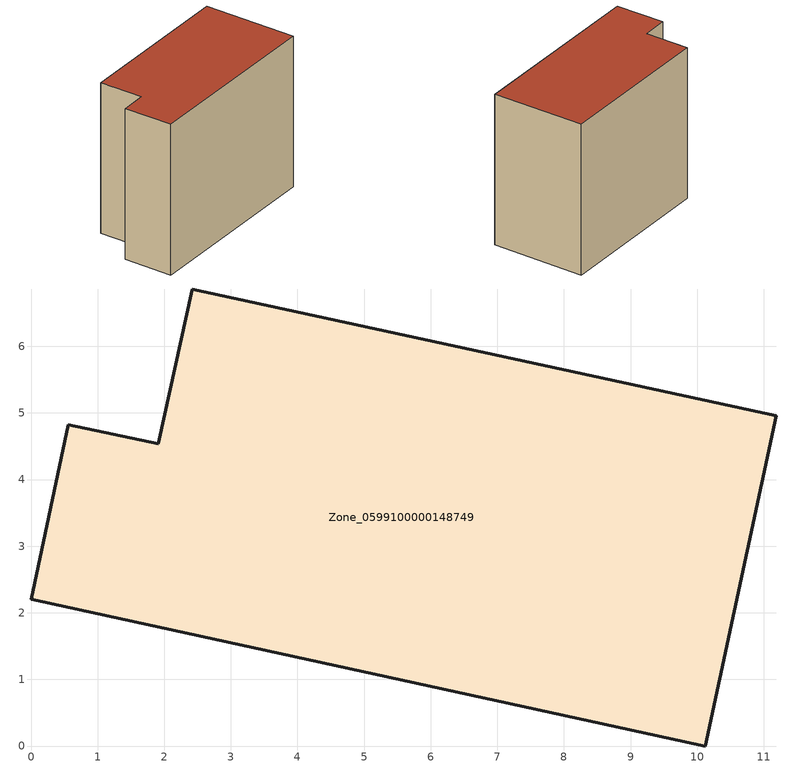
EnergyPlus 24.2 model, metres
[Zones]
Zone_0599100000148749
 floor ground (C_G): 10.12,0 0,2.2 0.56,4.82 1.91,4.54 2.42,6.86 11.19,4.96 z0
 wall outside (C_F): 0,2.2 10.12,0 11.19,4.96 2.42,6.86 1.91,4.54 0.56,4.82 0,2.2 z0:8.41
 roof outside (C_R): 0.56,4.82 0,2.2 10.12,0 11.19,4.96 2.42,6.86 1.91,4.54 z8.41
[BUILDING]
Pand.0599100000148749: North Axis=0; Terrain=City; Loads Convergence Tolerance Value=0.04; Temperature Convergence Tolerance Value=0.4; Solar Distribution=FullExterior; Maximum Number of Warmup Days=25; Minimum Number of Warmup Days=1
[Site:Location]
Rotterdam.The.Hague.AP_ZH_NLD Design_Conditions: Latitude=51.96; Longitude=4.45; Time Zone=1; Elevation=-4.5
[SITE:GROUNDTEMPERATURE:BUILDINGSURFACE]
18, 18, 18, 18, 18, 18, 18, 18, 18, 18, 18, 18
[MATERIAL] Thermal Absorptance=0.9; Solar Absorptance=0.7; Visible Absorptance=0.7
Name | Roughness | Thickness | Conductivity | Density | Specific Heat
G.TC.1975-1991 | MediumSmooth | 0.15 | 0.288461 | 540 | 1210
F.TC.1975-1991 | Rough | 0.3 | 0.230769 | 1920 | 840
R.TC.1975-1991 | MediumRough | 0.2 | 0.153846 | 1500 | 1000
[CONSTRUCTION]
C_G: G.TC.1975-1991
C_F: F.TC.1975-1991
C_R: R.TC.1975-1991
[ZONE]
Zone_0599100000148749: Type=1; Multiplier=1; Ceiling Height=Autocalculate; Volume=Autocalculate; Floor Area=autocalculate; Part of Total Floor Area=Yes
[ZONEINFILTRATION:DESIGNFLOWRATE]
Infil_Zone_0599100000148749: Zone or ZoneList or Space or SpaceList=Zone_0599100000148749; Schedule=AlwaysOn; Design Flow Rate Calculation Method=Flow/Area; Flow Rate per Floor Area=0.003; Constant Term Coefficient=1; Temperature Term Coefficient=0; Velocity Term Coefficient=0; Velocity Squared Term Coefficient=0
[HVACTEMPLATE:ZONE:IDEALLOADSAIRSYSTEM]
Zone_0599100000148749: Maximum Heating Supply Air Temperature=50; Minimum Cooling Supply Air Temperature=13; Maximum Heating Supply Air Humidity Ratio=0.0156; Minimum Cooling Supply Air Humidity Ratio=0.0077; Heating Limit=NoLimit; Cooling Limit=NoLimit; Dehumidification Control Type=ConstantSensibleHeatRatio; Cooling Sensible Heat Ratio=0.7; Dehumidification Setpoint=60; Humidification Control Type=None; Humidification Setpoint=30; Outdoor Air Method=None; Outdoor Air Flow Rate per Person=0.00944; Outdoor Air Flow Rate per Zone Floor Area=0; Outdoor Air Flow Rate per Zone=0; Demand Controlled Ventilation Type=None; Outdoor Air Economizer Type=NoEconomizer; Heat Recovery Type=None; Sensible Heat Recovery Effectiveness=0.7; Latent Heat Recovery Effectiveness=0.65
[ZONECONTROL:THERMOSTAT]
ThermostatControl_Zone_0599100000148749: Zone or ZoneList=Zone_0599100000148749; Control Type Schedule=DualSetpointControlType; Control 1=Thermostat_Zone_0599100000148749; Temperature Difference Between Cutout And Setpoint=0
[THERMOSTATSETPOINT:DUALSETPOINT]
Thermostat_Zone_0599100000148749: Heating Setpoint Temperature Schedule=HeatingSetpoint_Zone_0599100000148749; Cooling Setpoint Temperature Schedule=CoolingSetpoint_Zone_0599100000148749
[SCHEDULE:COMPACT]
HeatingSetpoint_Zone_0599100000148749: Through: 12/31, For: AllDays, Until: 24:00, 21
CoolingSetpoint_Zone_0599100000148749: Through: 12/31, For: AllDays, Until: 24:00, 24
DualSetpointControlType: Through: 12/31, For: AllDays, Until: 24:00, 4
AlwaysOn: Through: 12/31, For: AllDays, Until: 24:00, 1
